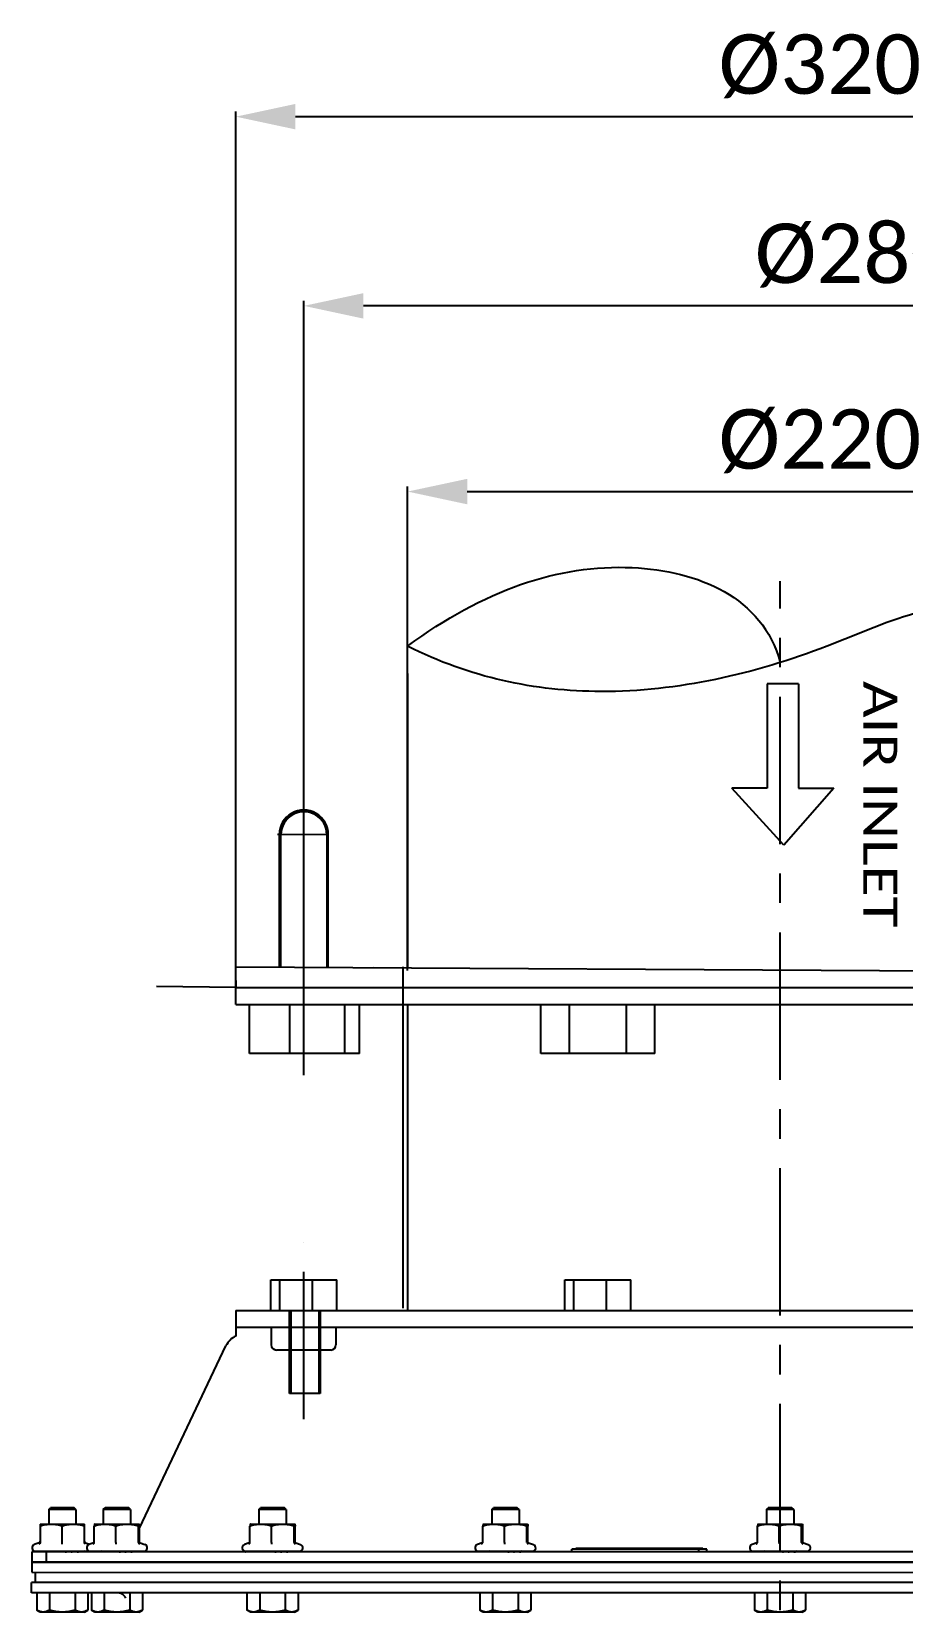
# Model space of a CAD drawing. Header units: millimetres. Extents: x 242 to 4341, y -255 to 3233.
# Drawn here: x 2615.3 to 2871.3, y 1978 to 2443.3 of the extents above; entities that cross this region are included whole.
import ezdxf
from ezdxf.enums import TextEntityAlignment as Align

# ---------------------------------------------------------------- set-up
doc = ezdxf.new("R2010")
doc.units = ezdxf.units.MM
doc.header["$LTSCALE"] = 115.5
doc.header["$PDMODE"] = 3
doc.header["$PDSIZE"] = 8
doc.linetypes.add('CENTER', pattern=[0.6, 0.375, -0.075, 0.075, -0.075])
doc.linetypes.add('DASHED', pattern=[0.2, 0.1, -0.1])
doc.layers.get('0').update_dxf_attribs({"linetype": 'CONTINUOUS'})
doc.layers.get('Defpoints').update_dxf_attribs({"linetype": 'CONTINUOUS'})
doc.layers.add('02___PRT_ALL_AXES', color=7, linetype='CONTINUOUS')
doc.styles.get("Standard").update_dxf_attribs({"font": 'calibri.ttf'})
doc.dimstyles.new('DIMSTYLE_1', dxfattribs={"dimtxt": 17.5, "dimasz": 17.5, "dimexe": 1.5, "dimexo": 1, "dimgap": 0.875, "dimtad": 1, "dimdec": 0, "dimdsep": 46, "dimtxsty": 'Standard', "dimblk": '_FILLED', "dimblk1": '_FILLED', "dimblk2": '_FILLED', "dimcen": 0.09, "dimazin": 2, "dimtp": 0.01, "dimtm": 0.01, "dimtfac": 1, "dimtdec": 0, "dimtofl": 0, "dimtmove": 0, "dimatfit": 3, "dimldrblk": '_FILLED', "dimfxl": 1, "dimtolj": 1, "dimarcsym": 0})
doc.dimstyles.new('DIMSTYLE_2', dxfattribs={"dimtxt": 17.5, "dimasz": 17.5, "dimexe": 1.5, "dimexo": 1, "dimgap": 0.875, "dimtad": 1, "dimdsep": 46, "dimtxsty": 'Standard', "dimblk": '_FILLED', "dimblk1": '_FILLED', "dimblk2": '_FILLED', "dimcen": 0.09, "dimazin": 2, "dimtp": 0.01, "dimtm": 0.01, "dimtfac": 1, "dimtofl": 0, "dimtmove": 0, "dimatfit": 3, "dimldrblk": '_FILLED', "dimfxl": 1, "dimtolj": 1, "dimarcsym": 0})

# ---------------------------------------------------------------- blocks, each defined once
blk = doc.blocks.new('_FILLED')
at = {"color": 0, "linetype": 'ByBlock'}
blk.add_solid([(0, 0), (-1, 0.214), (-1, -0.214)], dxfattribs=at)
blk = doc.blocks.new('*D800')
at = {"color": 0, "linetype": 'Continuous', "lineweight": -2}
for p, q in [((2675.34, 2167.31), (2675.36, 2419.81)), ((2977.86, 2418.29), (2692.86, 2418.31)), ((2995.34, 2167.28), (2995.36, 2419.79))]:
    blk.add_line(p, q, dxfattribs=at)
at = {"layer": 'Defpoints', "color": 0}
for p in [(2675.36, 2418.31), (2675.34, 2166.31), (2995.34, 2166.28)]:
    blk.add_point(p, dxfattribs=at)
at = {"color": 0, "linetype": 'ByBlock', "lineweight": -2, "xscale": 17.5, "yscale": 17.5, "zscale": 17.5}
for p, rotation in [((2675.36, 2418.31), 179.9952763682564), ((2995.36, 2418.29), 359.9952763682564)]:
    blk.add_blockref('_FILLED', p, dxfattribs=dict(at, rotation=rotation))
at = {"color": 0, "insert": (2847.03, 2442.51), "char_height": 17.5, "attachment_point": 2, "rotation": 359.9953, "line_spacing_factor": 0.9}
blk.add_mtext('\\A1;%%c320', dxfattribs=at)
blk = doc.blocks.new('*D802')
at = {"color": 0, "linetype": 'Continuous', "lineweight": -2}
for p, q in [((2695.34, 2136.49), (2695.36, 2364.18)), ((2975.34, 2132.89), (2975.36, 2364.16)), ((2957.86, 2362.66), (2712.86, 2362.68))]:
    blk.add_line(p, q, dxfattribs=at)
at = {"layer": 'Defpoints', "color": 0}
for p in [(2695.36, 2362.68), (2695.34, 2135.49), (2975.34, 2131.89)]:
    blk.add_point(p, dxfattribs=at)
at = {"color": 0, "linetype": 'ByBlock', "lineweight": -2, "xscale": 17.5, "yscale": 17.5, "zscale": 17.5}
for p, rotation in [((2695.36, 2362.68), 179.9952763682564), ((2975.36, 2362.66), 359.9952763682563)]:
    blk.add_blockref('_FILLED', p, dxfattribs=dict(at, rotation=rotation))
at = {"color": 0, "insert": (2857.68, 2386.88), "char_height": 17.5, "attachment_point": 2, "rotation": 359.9953, "line_spacing_factor": 0.9}
blk.add_mtext('\\A1;%%c280', dxfattribs=at)
blk = doc.blocks.new('*D804')
at = {"color": 0, "linetype": 'Continuous', "lineweight": -2}
for p, q in [((2725.84, 2167.3), (2725.85, 2309.58)), ((2944.84, 2167.29), (2944.85, 2309.56)), ((2743.35, 2308.08), (2927.35, 2308.06))]:
    blk.add_line(p, q, dxfattribs=at)
at = {"layer": 'Defpoints', "color": 0}
for p in [(2944.85, 2308.06), (2725.84, 2166.3), (2944.84, 2166.29)]:
    blk.add_point(p, dxfattribs=at)
at = {"color": 0, "linetype": 'ByBlock', "lineweight": -2, "xscale": 17.5, "yscale": 17.5, "zscale": 17.5}
for p, rotation in [((2725.85, 2308.08), 179.9952763682564), ((2944.85, 2308.06), 359.9952763682564)]:
    blk.add_blockref('_FILLED', p, dxfattribs=dict(at, rotation=rotation))
at = {"color": 0, "insert": (2847.02, 2332.28), "char_height": 17.5, "attachment_point": 2, "rotation": 359.9953, "line_spacing_factor": 0.9}
blk.add_mtext('\\A1;%%c220', dxfattribs=at)
blk = doc.blocks.new('*D805')
at = {"color": 0, "linetype": 'Continuous', "lineweight": -2}
for p, q in [((3000.34, 2162.28), (3150.94, 2162.27)), ((3149.44, 2144.77), (3149.4, 1642.07)), ((2844.04, 1624.59), (3150.89, 1624.57))]:
    blk.add_line(p, q, dxfattribs=at)
at = {"layer": 'Defpoints', "color": 0}
for p in [(2999.34, 2162.28), (2843.04, 1624.59), (3149.39, 1624.57)]:
    blk.add_point(p, dxfattribs=at)
at = {"color": 0, "linetype": 'ByBlock', "lineweight": -2, "xscale": 17.5, "yscale": 17.5, "zscale": 17.5}
for p, rotation in [((3149.44, 2162.27), 89.9952763682564), ((3149.39, 1624.57), 269.9952763682564)]:
    blk.add_blockref('_FILLED', p, dxfattribs=dict(at, rotation=rotation))
at = {"color": 0, "insert": (3125.21, 1893.42), "char_height": 17.5, "attachment_point": 2, "rotation": 89.9953, "line_spacing_factor": 0.9}
blk.add_mtext('\\A1;{\\A1;538}', dxfattribs=at)
blk = doc.blocks.new('ARROW_2_BL0', base_point=(1103.52, 965.54))
at = {"color": 7, "linetype": 'Continuous'}
for p, q in [((1110.46, 970.17), (1110.46, 980.54)), ((1110.46, 980.54), (1127.21, 965.86)), ((1079.82, 970.17), (1079.82, 960.92)), ((1079.82, 970.17), (1110.46, 970.17)), ((1127.21, 965.86), (1110.46, 950.54)), ((1079.82, 960.92), (1110.46, 960.92)), ((1110.46, 960.92), (1110.46, 950.54))]:
    blk.add_line(p, q, dxfattribs=at)

msp = doc.modelspace()

# ---------------------------------------------------------------- linework, layer by layer
at = {"color": 0, "linetype": 'Continuous'}
for p, q in [((2725.84, 2168.064), (2725.848, 2262.638)), ((2725.847, 2254.547), (2725.84, 2168.064)), ((2702.515, 2207.19), (2687.585, 2207.213)), ((2688.104, 2207.226), (2688.101, 2168.13)), ((2688.606, 2168.13), (2688.609, 2207.211)), ((2702.078, 2207.191), (2702.075, 2168.129)), ((2702.512, 2168.129), (2702.515, 2207.19)), ((2675.273, 2166.562), (2675.34, 2162.308)), ((2675.34, 2162.308), (2675.34, 2168.351)), ((2675.34, 2168.351), (2995.34, 2166.536)), ((2715.84, 2168.121), (2725.84, 2168.064)), ((2724.51, 2068.013), (2724.518, 2168.347)), ((2675.293, 2162.307), (2652.055, 2162.529)), ((2679.344, 2142.908), (2679.346, 2157.308)), ((2691.184, 2142.907), (2691.185, 2157.307)), ((2707.356, 2142.905), (2707.357, 2157.305)), ((2711.69, 2142.905), (2711.691, 2157.305)), ((2765.019, 2142.901), (2765.02, 2157.301)), ((2773.391, 2142.9), (2773.392, 2157.3)), ((2790.134, 2142.899), (2790.135, 2157.299)), ((2798.506, 2142.898), (2798.507, 2157.298)), ((2711.69, 2142.905), (2679.344, 2142.908)), ((2798.506, 2142.898), (2765.019, 2142.901)), ((2685.673, 2076.307), (2704.992, 2076.306)), ((2685.673, 2067.307), (2685.673, 2076.307)), ((2688.261, 2067.307), (2688.262, 2076.307)), ((2697.92, 2067.306), (2697.921, 2076.306)), ((2704.991, 2067.306), (2704.992, 2076.306)), ((2772.097, 2067.3), (2772.098, 2076.3)), ((2772.098, 2076.3), (2791.416, 2076.298)), ((2774.685, 2067.3), (2774.686, 2076.3)), ((2784.344, 2067.299), (2784.345, 2076.299)), ((2791.415, 2067.298), (2791.416, 2076.298)), ((2691.145, 2042.925), (2691.147, 2067.328)), ((2691.475, 2067.34), (2691.473, 2042.937)), ((2699.71, 2067.299), (2699.708, 2042.896)), ((2700.162, 2067.306), (2700.159, 2042.903)), ((2685.746, 2062.307), (2685.746, 2057.179)), ((2704.753, 2062.306), (2704.753, 2057.178)), ((2703.253, 2055.678), (2687.246, 2055.679)), ((2700.159, 2042.903), (2691.145, 2042.925)), ((2620.327, 2008.813), (2620.827, 2009.313)), ((2620.327, 2008.813), (2620.327, 2004.513)), ((2628.327, 2008.812), (2620.327, 2008.813)), ((2627.827, 2009.312), (2620.827, 2009.313)), ((2628.327, 2008.812), (2627.827, 2009.312)), ((2628.327, 2008.812), (2628.327, 2004.512)), ((2636.388, 2008.811), (2636.889, 2009.311)), ((2636.388, 2008.811), (2636.388, 2004.511)), ((2644.388, 2008.811), (2636.388, 2008.811)), ((2643.889, 2009.311), (2636.889, 2009.311)), ((2644.388, 2008.811), (2643.889, 2009.311)), ((2644.388, 2008.811), (2644.388, 2004.511)), ((2682.128, 2008.807), (2682.127, 2004.507)), ((2682.128, 2008.807), (2682.628, 2009.307)), ((2690.128, 2008.807), (2682.128, 2008.807)), ((2689.628, 2009.307), (2682.628, 2009.307)), ((2690.128, 2008.807), (2689.628, 2009.307)), ((2690.128, 2008.807), (2690.127, 2004.507)), ((2750.581, 2008.802), (2750.58, 2004.502)), ((2750.581, 2008.802), (2751.081, 2009.302)), ((2758.581, 2008.801), (2750.581, 2008.802)), ((2758.081, 2009.301), (2751.081, 2009.302)), ((2758.581, 2008.801), (2758.081, 2009.301)), ((2758.581, 2008.801), (2758.58, 2004.501)), ((2831.327, 2008.795), (2831.827, 2009.295)), ((2839.327, 2008.795), (2831.327, 2008.795)), ((2831.327, 2008.795), (2831.327, 2004.495)), ((2838.827, 2009.295), (2831.827, 2009.295)), ((2839.327, 2008.795), (2838.827, 2009.295)), ((2839.327, 2008.795), (2839.327, 2004.495)), ((2617.827, 2004.513), (2617.825, 2003.932)), ((2617.825, 2003.932), (2617.825, 1999.119)), ((2617.827, 2004.513), (2630.827, 2004.512)), ((2624.324, 1999.119), (2624.324, 2003.932)), ((2630.825, 2003.931), (2630.827, 2004.512)), ((2630.825, 1999.119), (2630.825, 2003.931)), ((2630.828, 1999.452), (2630.828, 2003.931)), ((2633.72, 1999.119), (2633.72, 2003.931)), ((2633.888, 2004.511), (2633.881, 2004.507)), ((2633.888, 2004.511), (2646.881, 2004.51)), ((2640.038, 1999.118), (2640.038, 2003.93)), ((2646.706, 1999.117), (2646.706, 2003.93)), ((2646.881, 2004.51), (2646.895, 2004.506)), ((2647.056, 1999.117), (2647.056, 2003.93)), ((2679.474, 1999.115), (2679.474, 2003.927)), ((2679.627, 2004.508), (2679.621, 2004.504)), ((2679.627, 2004.508), (2692.621, 2004.507)), ((2685.809, 1999.114), (2685.809, 2003.927)), ((2692.462, 1999.114), (2692.462, 2003.926)), ((2692.621, 2004.507), (2692.633, 2004.503)), ((2692.78, 1999.114), (2692.78, 2003.926)), ((2747.938, 1999.109), (2747.938, 2003.921)), ((2748.08, 2004.502), (2748.075, 2004.499)), ((2748.08, 2004.502), (2761.075, 2004.501)), ((2754.285, 1999.109), (2754.286, 2003.921)), ((2760.928, 1999.108), (2760.928, 2003.92)), ((2761.075, 2004.501), (2761.086, 2004.498)), ((2761.222, 1999.114), (2761.223, 2003.92)), ((2828.679, 1999.102), (2828.679, 2003.915)), ((2828.827, 2004.495), (2828.821, 2004.492)), ((2828.827, 2004.495), (2841.821, 2004.494)), ((2835.02, 1999.102), (2835.02, 2003.914)), ((2841.668, 1999.101), (2841.668, 2003.914)), ((2841.821, 2004.494), (2841.832, 2004.491)), ((2841.974, 1999.101), (2841.974, 2003.914)), ((2617.497, 1998.993), (2616.08, 1998.477)), ((2616.426, 1996.342), (2616.426, 1996.513)), ((2616.426, 1996.513), (2632.226, 1996.512)), ((2616.443, 1996.513), (2616.442, 1996.511)), ((2616.573, 1996.513), (2616.573, 1996.313)), ((2617.422, 1996.513), (2617.422, 1996.313)), ((2618.946, 1996.513), (2618.946, 1996.313)), ((2620.997, 1996.513), (2620.997, 1996.313)), ((2623.374, 1996.512), (2623.374, 1996.312)), ((2625.844, 1996.512), (2625.844, 1996.312)), ((2628.165, 1996.512), (2628.165, 1996.312)), ((2630.111, 1996.512), (2630.111, 1996.312)), ((2631.155, 1998.992), (2632.357, 1998.554)), ((2631.49, 1996.512), (2631.49, 1996.312)), ((2633.559, 1998.992), (2632.141, 1998.476)), ((2632.168, 1996.512), (2632.168, 1996.312)), ((2632.226, 1996.34), (2632.226, 1996.512)), ((2632.489, 1996.512), (2632.487, 1996.443)), ((2632.489, 1996.512), (2648.287, 1996.51)), ((2632.573, 1996.512), (2632.573, 1996.312)), ((2633.313, 1996.512), (2633.313, 1996.312)), ((2633.551, 1998.989), (2633.552, 1998.989)), ((2634.745, 1996.511), (2634.745, 1996.311)), ((2636.73, 1996.511), (2636.73, 1996.311)), ((2639.073, 1996.511), (2639.073, 1996.311)), ((2641.545, 1996.511), (2641.545, 1996.311)), ((2643.903, 1996.511), (2643.903, 1996.311)), ((2645.917, 1996.51), (2645.917, 1996.31)), ((2647.224, 1998.988), (2647.223, 1998.988)), ((2647.224, 1998.988), (2648.634, 1998.475)), ((2647.39, 1996.51), (2647.39, 1996.31)), ((2648.177, 1996.51), (2648.177, 1996.31)), ((2648.287, 1996.442), (2648.287, 1996.51)), ((2679.291, 1998.986), (2677.88, 1998.472)), ((2678.229, 1996.508), (2678.227, 1996.426)), ((2678.229, 1996.508), (2694.027, 1996.506)), ((2678.317, 1996.508), (2678.317, 1996.308)), ((2679.067, 1996.508), (2679.067, 1996.308)), ((2679.291, 1998.985), (2679.292, 1998.986)), ((2679.292, 1998.986), (2679.403, 1999.044)), ((2679.403, 1999.044), (2679.473, 1999.109)), ((2680.508, 1996.508), (2680.508, 1996.308)), ((2682.499, 1996.507), (2682.499, 1996.307)), ((2684.846, 1996.507), (2684.846, 1996.307)), ((2687.317, 1996.507), (2687.317, 1996.307)), ((2689.672, 1996.507), (2689.672, 1996.307)), ((2691.68, 1996.507), (2691.68, 1996.307)), ((2692.962, 1998.984), (2692.961, 1998.985)), ((2692.962, 1998.985), (2694.373, 1998.471)), ((2693.145, 1996.507), (2693.145, 1996.307)), ((2693.922, 1996.506), (2693.922, 1996.306)), ((2694.027, 1996.425), (2694.027, 1996.506)), ((2747.746, 1998.98), (2746.334, 1998.467)), ((2746.682, 1996.502), (2746.68, 1996.412)), ((2746.682, 1996.502), (2762.48, 1996.501)), ((2746.774, 1996.502), (2746.774, 1996.302)), ((2747.531, 1996.502), (2747.531, 1996.302)), ((2747.746, 1998.98), (2747.855, 1999.037)), ((2747.746, 1998.98), (2747.746, 1998.98)), ((2747.855, 1999.037), (2747.93, 1999.105)), ((2747.924, 1998.993), (2747.938, 1999.109)), ((2747.93, 1999.105), (2747.938, 1999.115)), ((2748.979, 1996.502), (2748.979, 1996.302)), ((2750.974, 1996.502), (2750.974, 1996.302)), ((2753.323, 1996.502), (2753.323, 1996.302)), ((2755.795, 1996.501), (2755.795, 1996.301)), ((2758.147, 1996.501), (2758.147, 1996.301)), ((2760.151, 1996.501), (2760.151, 1996.301)), ((2761.414, 1998.979), (2761.414, 1998.979)), ((2761.415, 1998.979), (2762.826, 1998.465)), ((2761.609, 1996.501), (2761.609, 1996.301)), ((2762.379, 1996.501), (2762.379, 1996.301)), ((2762.48, 1996.411), (2762.48, 1996.501)), ((2813.753, 1997.097), (2774.139, 1997.1)), ((2774.139, 1996.3), (2774.139, 1997.1)), ((2812.577, 1997.297), (2775.315, 1997.3)), ((2775.315, 1997.3), (2775.315, 1997.1)), ((2810.618, 1997.297), (2810.618, 1997.097)), ((2811.403, 1996.297), (2811.403, 1997.097)), ((2812.577, 1997.297), (2812.577, 1997.097)), ((2813.753, 1996.297), (2813.753, 1997.097)), ((2828.491, 1998.974), (2827.08, 1998.46)), ((2827.428, 1996.495), (2827.426, 1996.409)), ((2827.428, 1996.495), (2843.226, 1996.494)), ((2827.518, 1996.495), (2827.518, 1996.295)), ((2828.272, 1996.495), (2828.272, 1996.295)), ((2828.491, 1998.973), (2828.492, 1998.974)), ((2828.492, 1998.974), (2828.607, 1999.035)), ((2828.607, 1999.035), (2828.678, 1999.103)), ((2828.664, 1998.982), (2828.679, 1999.102)), ((2829.716, 1996.495), (2829.716, 1996.295)), ((2831.71, 1996.495), (2831.71, 1996.295)), ((2834.057, 1996.495), (2834.057, 1996.295)), ((2836.529, 1996.495), (2836.529, 1996.295)), ((2838.883, 1996.495), (2838.883, 1996.295)), ((2840.888, 1996.494), (2840.888, 1996.294)), ((2842.161, 1998.972), (2842.16, 1998.972)), ((2842.161, 1998.972), (2843.573, 1998.459)), ((2842.35, 1996.494), (2842.35, 1996.294)), ((2843.123, 1996.494), (2843.123, 1996.294)), ((2843.226, 1996.408), (2843.226, 1996.494)), ((3055.326, 1996.277), (2615.326, 1996.313)), ((3055.326, 1993.277), (2615.326, 1993.313)), ((2619.553, 1996.313), (2619.553, 1993.313)), ((2616.819, 1984.313), (2616.819, 1979.213)), ((2620.572, 1984.313), (2620.572, 1979.213)), ((2628.078, 1984.312), (2628.077, 1979.212)), ((2631.831, 1984.312), (2631.83, 1979.212)), ((2632.881, 1984.312), (2632.88, 1979.212)), ((2636.634, 1984.311), (2636.633, 1979.212)), ((2644.139, 1984.311), (2644.139, 1979.211)), ((2647.892, 1984.31), (2647.892, 1979.211)), ((2678.62, 1984.308), (2678.62, 1979.208)), ((2682.373, 1984.307), (2682.372, 1979.208)), ((2689.878, 1984.307), (2689.878, 1979.207)), ((2693.631, 1984.307), (2693.631, 1979.207)), ((2747.073, 1984.302), (2747.073, 1979.203)), ((2750.826, 1984.302), (2750.826, 1979.202)), ((2758.332, 1984.301), (2758.331, 1979.202)), ((2762.084, 1984.301), (2762.084, 1979.201)), ((2827.819, 1984.295), (2827.819, 1979.196)), ((2831.572, 1984.295), (2831.572, 1979.196)), ((2839.078, 1984.295), (2839.077, 1979.195)), ((2842.831, 1984.294), (2842.83, 1979.195)), ((2617.825, 1978.633), (2616.819, 1979.213)), ((2630.825, 1978.632), (2617.825, 1978.633)), ((2630.825, 1978.632), (2631.83, 1979.212)), ((2633.886, 1978.631), (2632.881, 1979.212)), ((2646.886, 1978.63), (2633.886, 1978.631)), ((2646.886, 1978.63), (2647.892, 1979.211)), ((2679.625, 1978.628), (2678.62, 1979.208)), ((2692.625, 1978.627), (2679.625, 1978.628)), ((2692.625, 1978.627), (2693.631, 1979.207)), ((2748.078, 1978.622), (2747.073, 1979.203)), ((2761.078, 1978.621), (2748.078, 1978.622)), ((2761.078, 1978.621), (2762.084, 1979.201)), ((2828.825, 1978.615), (2827.819, 1979.196)), ((2841.825, 1978.614), (2828.825, 1978.615)), ((2841.825, 1978.614), (2842.83, 1979.195))]:
    msp.add_line(p, q, dxfattribs=at)
for points in [[(2617.497, 1998.993), (2617.588, 1999.037), (2617.69, 1999.12), (2617.766, 1999.224), (2617.811, 1999.34), (2617.825, 1999.453)], [(2630.826, 1999.462), (2630.842, 1999.339), (2630.887, 1999.223), (2630.962, 1999.119), (2631.065, 1999.036), (2631.155, 1998.992)], [(2633.552, 1998.989), (2633.663, 1999.048), (2633.717, 1999.1)], [(2647.024, 1999.137), (2647.021, 1999.145), (2647.022, 1999.143), (2647.045, 1999.111)], [(2647.045, 1999.111), (2647.113, 1999.047), (2647.223, 1998.988)], [(2692.745, 1999.158), (2692.743, 1999.161), (2692.75, 1999.149), (2692.778, 1999.11)], [(2692.778, 1999.11), (2692.851, 1999.043), (2692.961, 1998.985)], [(2761.186, 1999.168), (2761.187, 1999.166), (2761.197, 1999.148)], [(2761.197, 1999.148), (2761.23, 1999.104), (2761.306, 1999.036), (2761.414, 1998.979)], [(2841.939, 1999.152), (2841.938, 1999.155), (2841.944, 1999.144), (2841.972, 1999.104)], [(2841.972, 1999.104), (2842.045, 1999.034), (2842.16, 1998.972)]]:
    msp.add_lwpolyline(points, dxfattribs=at)
for centre, radius, start, end in [((2695.31, 2207.226), 7.206, 359.71778, 179.99528), ((2695.343, 2207.211), 6.735, 359.83414, 179.99528), ((2687.246, 2057.179), 1.5, 179.99528, 269.99528), ((2703.253, 2057.178), 1.5, 269.99528, 359.99528), ((2616.426, 1997.526), 1.013, 109.99528, 269.99528), ((2625.217, 1997.312), 1, 269.99528, 306.86517), ((2626.498, 1997.883), 1.565, 285.15023, 286.44272), ((2626.959, 1997.312), 1, 269.99528, 306.86517), ((2628.785, 1997.312), 1, 269.99528, 306.86517), ((2632.488, 1997.524), 1.013, 109.99528, 269.99528), ((2632.226, 1997.524), 1.013, 269.99528, 277.45745), ((2633.22, 1999.118), 0.5, 357.82368, 0.00665), ((2641.039, 1997.311), 1, 269.99528, 300.55698), ((2642.754, 1997.311), 1, 269.99528, 306.86517), ((2644.579, 1997.311), 1, 269.99528, 306.86517), ((2647.556, 1999.118), 0.5, 179.98361, 182.19685), ((2648.288, 1997.523), 1.013, 269.99528, 69.99528), ((2678.227, 1997.521), 1.013, 109.99528, 269.99528), ((2678.977, 1999.115), 0.497, 359.36512, 0.01021), ((2686.8, 1997.307), 1, 269.99528, 301.33668), ((2688.517, 1997.307), 1, 269.99528, 306.86517), ((2690.343, 1997.307), 1, 269.99528, 306.86517), ((2693.277, 1999.114), 0.498, 179.98024, 180.65417), ((2694.027, 1997.519), 1.013, 269.99528, 69.99528), ((2746.68, 1997.515), 1.013, 109.99528, 269.99528), ((2755.269, 1997.301), 1, 269.99528, 301.88598), ((2756.988, 1997.301), 1, 269.99528, 306.86517), ((2758.814, 1997.301), 1, 269.99528, 306.86517), ((2762.48, 1997.514), 1.013, 269.99528, 69.99528), ((2827.426, 1997.508), 1.013, 109.99528, 269.99528), ((2836.008, 1997.295), 1, 269.99528, 301.61218), ((2837.726, 1997.295), 1, 269.99528, 306.86517), ((2839.551, 1997.295), 1, 269.99528, 306.86517), ((2843.226, 1997.507), 1.013, 269.99528, 69.99528), ((2628.685, 1997.8), 1.488, 269.9914, 271.6856), ((2628.687, 1997.754), 1.442, 271.68296, 273.91711), ((2644.437, 1997.859), 1.548, 269.97317, 274.09665), ((2644.442, 1997.794), 1.483, 274.11825, 275.31053), ((2690.206, 1997.85), 1.543, 269.97538, 273.88114), ((2690.209, 1997.787), 1.48, 273.90006, 275.17427), ((2758.68, 1997.84), 1.539, 269.97689, 273.72745), ((2758.683, 1997.778), 1.477, 273.74452, 275.07858), ((2839.415, 1997.835), 1.541, 269.97614, 273.80425), ((2839.419, 1997.773), 1.478, 273.82224, 275.12625)]:
    msp.add_arc(centre, radius, start, end, dxfattribs=at)
at = {"color": 0, "linetype": 'DASHED'}
msp.add_arc((2640.387, 1981.311), 3, 28.54528, 89.99528, dxfattribs=at)
at = {"color": 0, "linetype": 'Continuous'}
for points, knots in [([(2725.848, 2262.638), (2748.062, 2279.054), (2789.5, 2293.544), (2830.212, 2277.123), (2835.348, 2257.807)], [0, 0, 0, 0, 0.5311239, 1, 1, 1, 1]), ([(2944.848, 2262.62), (2922.167, 2274.076), (2888.598, 2280.078), (2837.642, 2256.651), (2785.674, 2244.751), (2744.08, 2253.343), (2725.848, 2262.638)], [0, 0, 0, 0, 0.3062384, 0.4378051, 0.7398205, 1, 1, 1, 1]), ([(2617.825, 2003.932), (2618.351, 2004.107), (2619.419, 2004.4), (2620.525, 2004.513), (2621.075, 2004.513)], [0, 0, 0, 0, 0.5018684, 1, 1, 1, 1]), ([(2621.075, 2004.513), (2621.625, 2004.512), (2622.731, 2004.4), (2623.799, 2004.107), (2624.324, 2003.932)], [0, 0, 0, 0, 0.4981302, 1, 1, 1, 1]), ([(2624.324, 2003.932), (2624.85, 2004.107), (2625.919, 2004.4), (2627.025, 2004.512), (2627.575, 2004.512)], [0, 0, 0, 0, 0.5018631, 1, 1, 1, 1]), ([(2627.575, 2004.512), (2628.125, 2004.512), (2629.231, 2004.4), (2630.3, 2004.106), (2630.825, 2003.931)], [0, 0, 0, 0, 0.4981355, 1, 1, 1, 1]), ([(2633.72, 2003.931), (2634.231, 2004.106), (2635.268, 2004.399), (2636.344, 2004.511), (2636.879, 2004.511)], [0, 0, 0, 0, 0.5022737, 1, 1, 1, 1]), ([(2633.881, 2004.507), (2633.873, 2004.502), (2633.857, 2004.484), (2633.827, 2004.425), (2633.793, 2004.312), (2633.755, 2004.139), (2633.732, 2004.005), (2633.72, 2003.931)], [0, 0, 0, 0, 0.0477552, 0.1175999, 0.3277317, 0.6260848, 1, 1, 1, 1]), ([(2636.879, 2004.511), (2637.414, 2004.511), (2638.49, 2004.398), (2639.528, 2004.105), (2640.038, 2003.93)], [0, 0, 0, 0, 0.4977246, 1, 1, 1, 1]), ([(2640.038, 2003.93), (2640.578, 2004.106), (2641.674, 2004.398), (2642.808, 2004.511), (2643.372, 2004.511)], [0, 0, 0, 0, 0.5015173, 1, 1, 1, 1]), ([(2643.372, 2004.511), (2643.936, 2004.511), (2645.07, 2004.398), (2646.166, 2004.105), (2646.706, 2003.93)], [0, 0, 0, 0, 0.4984815, 1, 1, 1, 1]), ([(2646.706, 2003.93), (2646.719, 2004.01), (2646.744, 2004.152), (2646.78, 2004.315), (2646.812, 2004.417), (2646.835, 2004.47), (2646.861, 2004.51), (2646.881, 2004.51)], [0, 0, 0, 0, 0.3946841, 0.700616, 0.8153629, 0.9028723, 1, 1, 1, 1]), ([(2646.895, 2004.506), (2646.904, 2004.501), (2646.919, 2004.483), (2646.949, 2004.424), (2646.983, 2004.311), (2647.021, 2004.138), (2647.044, 2004.004), (2647.056, 2003.93)], [0, 0, 0, 0, 0.0477851, 0.1176661, 0.3278155, 0.6261211, 1, 1, 1, 1]), ([(2679.474, 2003.927), (2679.986, 2004.102), (2681.026, 2004.395), (2682.106, 2004.507), (2682.642, 2004.507)], [0, 0, 0, 0, 0.5022332, 1, 1, 1, 1]), ([(2679.602, 2004.483), (2679.587, 2004.46), (2679.563, 2004.394), (2679.533, 2004.274), (2679.503, 2004.113), (2679.484, 2003.993), (2679.474, 2003.927)], [0, 0, 0, 0, 0.1429748, 0.362353, 0.6512174, 1, 1, 1, 1]), ([(2679.621, 2004.504), (2679.62, 2004.503), (2679.612, 2004.498), (2679.606, 2004.49), (2679.602, 2004.483)], [0, 0, 0, 0, 0.207794, 1, 1, 1, 1]), ([(2682.642, 2004.507), (2683.178, 2004.507), (2684.257, 2004.395), (2685.297, 2004.102), (2685.809, 2003.927)], [0, 0, 0, 0, 0.4977651, 1, 1, 1, 1]), ([(2685.809, 2003.927), (2686.348, 2004.102), (2687.442, 2004.395), (2688.573, 2004.507), (2689.136, 2004.507)], [0, 0, 0, 0, 0.5015472, 1, 1, 1, 1]), ([(2689.136, 2004.507), (2689.699, 2004.507), (2690.83, 2004.395), (2691.924, 2004.101), (2692.462, 2003.926)], [0, 0, 0, 0, 0.4984516, 1, 1, 1, 1]), ([(2692.462, 2003.926), (2692.474, 2004.006), (2692.497, 2004.148), (2692.533, 2004.329), (2692.567, 2004.441), (2692.596, 2004.494), (2692.614, 2004.507), (2692.621, 2004.507)], [0, 0, 0, 0, 0.3963241, 0.7029249, 0.9040508, 0.9631695, 1, 1, 1, 1]), ([(2692.633, 2004.503), (2692.635, 2004.502), (2692.643, 2004.496), (2692.649, 2004.488), (2692.653, 2004.482)], [0, 0, 0, 0, 0.2077617, 1, 1, 1, 1]), ([(2692.653, 2004.482), (2692.667, 2004.459), (2692.691, 2004.393), (2692.721, 2004.273), (2692.752, 2004.112), (2692.771, 2003.992), (2692.78, 2003.926)], [0, 0, 0, 0, 0.1430403, 0.3624164, 0.6512399, 1, 1, 1, 1]), ([(2747.938, 2003.921), (2748.451, 2004.097), (2749.494, 2004.389), (2750.575, 2004.502), (2751.112, 2004.502)], [0, 0, 0, 0, 0.5022049, 1, 1, 1, 1]), ([(2748.056, 2004.477), (2748.043, 2004.454), (2748.021, 2004.388), (2747.993, 2004.268), (2747.964, 2004.107), (2747.947, 2003.987), (2747.938, 2003.921)], [0, 0, 0, 0, 0.1419707, 0.3612066, 0.6504564, 1, 1, 1, 1]), ([(2748.075, 2004.499), (2748.074, 2004.498), (2748.066, 2004.492), (2748.06, 2004.484), (2748.056, 2004.477)], [0, 0, 0, 0, 0.2029261, 1, 1, 1, 1]), ([(2751.112, 2004.502), (2751.649, 2004.502), (2752.73, 2004.389), (2753.773, 2004.096), (2754.286, 2003.921)], [0, 0, 0, 0, 0.4977934, 1, 1, 1, 1]), ([(2754.286, 2003.921), (2754.823, 2004.096), (2755.916, 2004.389), (2757.045, 2004.501), (2757.607, 2004.501)], [0, 0, 0, 0, 0.5015687, 1, 1, 1, 1]), ([(2757.607, 2004.501), (2758.169, 2004.501), (2759.298, 2004.389), (2760.39, 2004.096), (2760.928, 2003.92)], [0, 0, 0, 0, 0.4984301, 1, 1, 1, 1]), ([(2760.928, 2003.92), (2760.939, 2004.001), (2760.96, 2004.143), (2760.994, 2004.323), (2761.025, 2004.435), (2761.051, 2004.488), (2761.068, 2004.501), (2761.075, 2004.501)], [0, 0, 0, 0, 0.3982056, 0.7058643, 0.9068219, 0.9650401, 1, 1, 1, 1]), ([(2761.086, 2004.498), (2761.087, 2004.497), (2761.095, 2004.491), (2761.101, 2004.483), (2761.105, 2004.476)], [0, 0, 0, 0, 0.2028916, 1, 1, 1, 1]), ([(2761.105, 2004.476), (2761.118, 2004.453), (2761.14, 2004.387), (2761.168, 2004.267), (2761.196, 2004.106), (2761.214, 2003.986), (2761.223, 2003.92)], [0, 0, 0, 0, 0.1420371, 0.3612706, 0.6504791, 1, 1, 1, 1]), ([(2828.679, 2003.915), (2829.191, 2004.09), (2830.233, 2004.383), (2831.313, 2004.495), (2831.85, 2004.495)], [0, 0, 0, 0, 0.502219, 1, 1, 1, 1]), ([(2828.802, 2004.471), (2828.788, 2004.448), (2828.765, 2004.382), (2828.736, 2004.262), (2828.706, 2004.101), (2828.688, 2003.981), (2828.679, 2003.915)], [0, 0, 0, 0, 0.1424651, 0.3617707, 0.6508307, 1, 1, 1, 1]), ([(2828.821, 2004.492), (2828.82, 2004.491), (2828.812, 2004.485), (2828.806, 2004.477), (2828.802, 2004.471)], [0, 0, 0, 0, 0.2054252, 1, 1, 1, 1]), ([(2831.85, 2004.495), (2832.386, 2004.495), (2833.467, 2004.382), (2834.508, 2004.089), (2835.02, 2003.914)], [0, 0, 0, 0, 0.4977793, 1, 1, 1, 1]), ([(2835.02, 2003.914), (2835.558, 2004.09), (2836.652, 2004.382), (2837.782, 2004.495), (2838.344, 2004.495)], [0, 0, 0, 0, 0.501558, 1, 1, 1, 1]), ([(2838.344, 2004.495), (2838.907, 2004.495), (2840.037, 2004.382), (2841.13, 2004.089), (2841.668, 2003.914)], [0, 0, 0, 0, 0.4984408, 1, 1, 1, 1]), ([(2841.668, 2003.914), (2841.679, 2003.994), (2841.701, 2004.136), (2841.736, 2004.316), (2841.769, 2004.429), (2841.796, 2004.482), (2841.814, 2004.494), (2841.821, 2004.494)], [0, 0, 0, 0, 0.3972731, 0.7044059, 0.9054434, 0.9641063, 1, 1, 1, 1]), ([(2841.832, 2004.491), (2841.834, 2004.49), (2841.842, 2004.484), (2841.848, 2004.476), (2841.852, 2004.47)], [0, 0, 0, 0, 0.2053918, 1, 1, 1, 1]), ([(2841.852, 2004.47), (2841.866, 2004.447), (2841.889, 2004.381), (2841.918, 2004.261), (2841.947, 2004.1), (2841.965, 2003.98), (2841.974, 2003.914)], [0, 0, 0, 0, 0.142531, 0.3618344, 0.6508533, 1, 1, 1, 1]), ([(2616.442, 1996.511), (2616.438, 1996.476), (2616.431, 1996.42), (2616.426, 1996.363), (2616.426, 1996.342)], [0, 0, 0, 0, 0.6210618, 1, 1, 1, 1]), ([(2616.986, 1996.513), (2616.946, 1996.455), (2616.872, 1996.365), (2616.759, 1996.313), (2616.713, 1996.313)], [0, 0, 0, 0, 0.602919, 1, 1, 1, 1]), ([(2617.825, 1999.119), (2617.825, 1999.006), (2617.749, 1998.784), (2617.57, 1998.64), (2617.473, 1998.599)], [0, 0, 0, 0, 0.5172663, 1, 1, 1, 1]), ([(2618.248, 1996.513), (2618.172, 1996.449), (2618.01, 1996.35), (2617.823, 1996.313), (2617.738, 1996.313)], [0, 0, 0, 0, 0.5369672, 1, 1, 1, 1]), ([(2620.105, 1996.513), (2620.07, 1996.491), (2619.933, 1996.412), (2619.78, 1996.361), (2619.665, 1996.338)], [0, 0, 0, 0, 0.2583326, 1, 1, 1, 1]), ([(2622.375, 1996.512), (2622.312, 1996.478), (2622.055, 1996.359), (2621.768, 1996.312), (2621.558, 1996.312)], [0, 0, 0, 0, 0.2547284, 1, 1, 1, 1]), ([(2624.836, 1996.512), (2624.771, 1996.477), (2624.501, 1996.357), (2624.201, 1996.312), (2623.98, 1996.312)], [0, 0, 0, 0, 0.2506209, 1, 1, 1, 1]), ([(2624.324, 1998.598), (2624.324, 1998.625), (2624.324, 1998.799), (2624.324, 1998.973), (2624.324, 1999.12)], [0, 0, 0, 0, 0.1542619, 1, 1, 1, 1]), ([(2626.907, 1996.372), (2626.793, 1996.341), (2626.634, 1996.317), (2626.476, 1996.312), (2626.436, 1996.312)], [0, 0, 0, 0, 0.7482755, 1, 1, 1, 1]), ([(2629.373, 1996.512), (2629.287, 1996.452), (2629.097, 1996.36), (2628.889, 1996.322), (2628.785, 1996.315)], [0, 0, 0, 0, 0.4993717, 1, 1, 1, 1]), ([(2631.004, 1996.512), (2630.939, 1996.446), (2630.782, 1996.341), (2630.597, 1996.312), (2630.508, 1996.312)], [0, 0, 0, 0, 0.5074707, 1, 1, 1, 1]), ([(2631.177, 1998.598), (2631.08, 1998.639), (2630.9, 1998.784), (2630.825, 1999.006), (2630.825, 1999.119)], [0, 0, 0, 0, 0.4826761, 1, 1, 1, 1]), ([(2631.981, 1996.512), (2631.955, 1996.454), (2631.904, 1996.374), (2631.802, 1996.319), (2631.75, 1996.312), (2631.725, 1996.312)], [0, 0, 0, 0, 0.5545273, 0.7792088, 1, 1, 1, 1]), ([(2632.487, 1996.444), (2632.487, 1996.424), (2632.489, 1996.389), (2632.492, 1996.346), (2632.506, 1996.312), (2632.52, 1996.312)], [0, 0, 0, 0, 0.4219412, 0.7162234, 1, 1, 1, 1]), ([(2632.49, 1996.382), (2632.489, 1996.378), (2632.488, 1996.364), (2632.487, 1996.35), (2632.487, 1996.34)], [0, 0, 0, 0, 0.2942919, 1, 1, 1, 1]), ([(2632.92, 1996.512), (2632.901, 1996.48), (2632.863, 1996.425), (2632.791, 1996.349), (2632.725, 1996.312), (2632.685, 1996.312)], [0, 0, 0, 0, 0.3480547, 0.6233729, 1, 1, 1, 1]), ([(2633.359, 1998.598), (2633.438, 1998.63), (2633.588, 1998.735), (2633.678, 1998.895), (2633.701, 1998.982)], [0, 0, 0, 0, 0.4879464, 1, 1, 1, 1]), ([(2634.082, 1996.511), (2634.011, 1996.448), (2633.861, 1996.349), (2633.685, 1996.311), (2633.604, 1996.311)], [0, 0, 0, 0, 0.5423989, 1, 1, 1, 1]), ([(2635.862, 1996.511), (2635.759, 1996.444), (2635.54, 1996.344), (2635.302, 1996.311), (2635.187, 1996.311)], [0, 0, 0, 0, 0.517216, 1, 1, 1, 1]), ([(2638.084, 1996.511), (2638.022, 1996.476), (2637.769, 1996.359), (2637.487, 1996.311), (2637.28, 1996.311)], [0, 0, 0, 0, 0.2556202, 1, 1, 1, 1]), ([(2640.532, 1996.511), (2640.467, 1996.476), (2640.197, 1996.356), (2639.897, 1996.311), (2639.676, 1996.311)], [0, 0, 0, 0, 0.2510455, 1, 1, 1, 1]), ([(2640.038, 1999.118), (2640.038, 1999.011), (2640.033, 1998.837), (2640.027, 1998.663), (2640.019, 1998.597)], [0, 0, 0, 0, 0.6180399, 1, 1, 1, 1]), ([(2642.966, 1996.511), (2642.781, 1996.406), (2642.498, 1996.325), (2642.214, 1996.311), (2642.142, 1996.311)], [0, 0, 0, 0, 0.7468261, 1, 1, 1, 1]), ([(2645.147, 1996.511), (2645.064, 1996.454), (2644.879, 1996.366), (2644.679, 1996.326), (2644.579, 1996.317)], [0, 0, 0, 0, 0.4992808, 1, 1, 1, 1]), ([(2646.863, 1996.51), (2646.792, 1996.444), (2646.624, 1996.34), (2646.43, 1996.31), (2646.335, 1996.31)], [0, 0, 0, 0, 0.5049027, 1, 1, 1, 1]), ([(2646.706, 1999.117), (2646.706, 1999.005), (2646.777, 1998.784), (2646.952, 1998.638), (2647.048, 1998.596)], [0, 0, 0, 0, 0.5205069, 1, 1, 1, 1]), ([(2647.944, 1996.51), (2647.912, 1996.451), (2647.85, 1996.371), (2647.736, 1996.318), (2647.679, 1996.31), (2647.651, 1996.31)], [0, 0, 0, 0, 0.5413864, 0.7712771, 1, 1, 1, 1]), ([(2648.287, 1996.442), (2648.287, 1996.423), (2648.286, 1996.388), (2648.283, 1996.345), (2648.269, 1996.31), (2648.255, 1996.31)], [0, 0, 0, 0, 0.4219412, 0.7162234, 1, 1, 1, 1]), ([(2678.227, 1996.426), (2678.227, 1996.409), (2678.228, 1996.377), (2678.231, 1996.339), (2678.244, 1996.308), (2678.256, 1996.308)], [0, 0, 0, 0, 0.4209423, 0.7151314, 1, 1, 1, 1]), ([(2678.67, 1996.508), (2678.651, 1996.476), (2678.612, 1996.421), (2678.539, 1996.345), (2678.472, 1996.308), (2678.432, 1996.308)], [0, 0, 0, 0, 0.3465201, 0.6213793, 1, 1, 1, 1]), ([(2679.113, 1998.594), (2679.195, 1998.627), (2679.347, 1998.735), (2679.436, 1998.901), (2679.458, 1998.99)], [0, 0, 0, 0, 0.4874824, 1, 1, 1, 1]), ([(2679.842, 1996.508), (2679.77, 1996.444), (2679.619, 1996.346), (2679.442, 1996.308), (2679.361, 1996.308)], [0, 0, 0, 0, 0.5418558, 1, 1, 1, 1]), ([(2681.629, 1996.508), (2681.526, 1996.44), (2681.306, 1996.341), (2681.067, 1996.308), (2680.952, 1996.308)], [0, 0, 0, 0, 0.5170032, 1, 1, 1, 1]), ([(2683.856, 1996.507), (2683.794, 1996.472), (2683.54, 1996.355), (2683.257, 1996.307), (2683.05, 1996.307)], [0, 0, 0, 0, 0.2555334, 1, 1, 1, 1]), ([(2686.305, 1996.507), (2686.24, 1996.472), (2685.97, 1996.352), (2685.67, 1996.307), (2685.449, 1996.307)], [0, 0, 0, 0, 0.2510036, 1, 1, 1, 1]), ([(2685.809, 1999.114), (2685.809, 1999.007), (2685.805, 1998.833), (2685.799, 1998.659), (2685.792, 1998.593)], [0, 0, 0, 0, 0.6181222, 1, 1, 1, 1]), ([(2688.737, 1996.507), (2688.553, 1996.402), (2688.27, 1996.322), (2687.986, 1996.307), (2687.915, 1996.307)], [0, 0, 0, 0, 0.7467997, 1, 1, 1, 1]), ([(2690.913, 1996.507), (2690.83, 1996.45), (2690.644, 1996.361), (2690.444, 1996.322), (2690.343, 1996.313)], [0, 0, 0, 0, 0.4992848, 1, 1, 1, 1]), ([(2692.621, 1996.507), (2692.551, 1996.44), (2692.384, 1996.336), (2692.191, 1996.307), (2692.096, 1996.307)], [0, 0, 0, 0, 0.5051169, 1, 1, 1, 1]), ([(2692.462, 1999.114), (2692.462, 1999.001), (2692.533, 1998.78), (2692.709, 1998.634), (2692.805, 1998.593)], [0, 0, 0, 0, 0.5201643, 1, 1, 1, 1]), ([(2693.693, 1996.507), (2693.662, 1996.448), (2693.601, 1996.367), (2693.488, 1996.314), (2693.431, 1996.307), (2693.403, 1996.307)], [0, 0, 0, 0, 0.5424703, 0.7719242, 1, 1, 1, 1]), ([(2694.027, 1996.425), (2694.027, 1996.407), (2694.025, 1996.376), (2694.022, 1996.338), (2694.009, 1996.306), (2693.997, 1996.306)], [0, 0, 0, 0, 0.4209423, 0.7151314, 1, 1, 1, 1]), ([(2746.68, 1996.412), (2746.68, 1996.395), (2746.681, 1996.367), (2746.684, 1996.331), (2746.696, 1996.302), (2746.707, 1996.302)], [0, 0, 0, 0, 0.4202276, 0.7143704, 1, 1, 1, 1]), ([(2747.132, 1996.502), (2747.112, 1996.471), (2747.073, 1996.416), (2746.999, 1996.339), (2746.931, 1996.302), (2746.89, 1996.302)], [0, 0, 0, 0, 0.3454494, 0.6199902, 1, 1, 1, 1]), ([(2747.578, 1998.588), (2747.66, 1998.622), (2747.815, 1998.732), (2747.904, 1998.902), (2747.924, 1998.993)], [0, 0, 0, 0, 0.4871495, 1, 1, 1, 1]), ([(2748.31, 1996.502), (2748.238, 1996.438), (2748.086, 1996.34), (2747.908, 1996.302), (2747.827, 1996.302)], [0, 0, 0, 0, 0.5414761, 1, 1, 1, 1]), ([(2750.102, 1996.502), (2749.999, 1996.435), (2749.778, 1996.335), (2749.539, 1996.302), (2749.424, 1996.302)], [0, 0, 0, 0, 0.5168538, 1, 1, 1, 1]), ([(2752.332, 1996.502), (2752.27, 1996.467), (2752.017, 1996.349), (2751.733, 1996.302), (2751.526, 1996.302)], [0, 0, 0, 0, 0.2554724, 1, 1, 1, 1]), ([(2754.782, 1996.501), (2754.717, 1996.466), (2754.447, 1996.347), (2754.147, 1996.302), (2753.927, 1996.302)], [0, 0, 0, 0, 0.2509743, 1, 1, 1, 1]), ([(2754.285, 1999.109), (2754.285, 1999.001), (2754.281, 1998.828), (2754.276, 1998.654), (2754.269, 1998.588)], [0, 0, 0, 0, 0.6181755, 1, 1, 1, 1]), ([(2757.213, 1996.501), (2757.029, 1996.396), (2756.746, 1996.316), (2756.463, 1996.301), (2756.391, 1996.301)], [0, 0, 0, 0, 0.7467812, 1, 1, 1, 1]), ([(2759.386, 1996.501), (2759.302, 1996.444), (2759.116, 1996.355), (2758.915, 1996.316), (2758.814, 1996.307)], [0, 0, 0, 0, 0.4992881, 1, 1, 1, 1]), ([(2761.088, 1996.501), (2761.018, 1996.435), (2760.852, 1996.33), (2760.659, 1996.301), (2760.565, 1996.301)], [0, 0, 0, 0, 0.5052715, 1, 1, 1, 1]), ([(2760.928, 1999.108), (2760.928, 1998.995), (2760.999, 1998.774), (2761.176, 1998.628), (2761.271, 1998.587)], [0, 0, 0, 0, 0.5199233, 1, 1, 1, 1]), ([(2762.153, 1996.501), (2762.122, 1996.442), (2762.062, 1996.362), (2761.95, 1996.308), (2761.893, 1996.301), (2761.866, 1996.301)], [0, 0, 0, 0, 0.5432541, 0.7723929, 1, 1, 1, 1]), ([(2762.48, 1996.41), (2762.48, 1996.394), (2762.479, 1996.365), (2762.476, 1996.33), (2762.464, 1996.301), (2762.453, 1996.301)], [0, 0, 0, 0, 0.4202276, 0.7143704, 1, 1, 1, 1]), ([(2827.426, 1996.41), (2827.426, 1996.392), (2827.427, 1996.362), (2827.43, 1996.325), (2827.443, 1996.295), (2827.454, 1996.295)], [0, 0, 0, 0, 0.4205847, 0.7147487, 1, 1, 1, 1]), ([(2827.874, 1996.495), (2827.854, 1996.464), (2827.816, 1996.409), (2827.742, 1996.333), (2827.674, 1996.295), (2827.634, 1996.295)], [0, 0, 0, 0, 0.345982, 0.620681, 1, 1, 1, 1]), ([(2828.319, 1998.582), (2828.4, 1998.615), (2828.554, 1998.724), (2828.643, 1998.892), (2828.664, 1998.982)], [0, 0, 0, 0, 0.4873159, 1, 1, 1, 1]), ([(2829.049, 1996.495), (2828.977, 1996.432), (2828.825, 1996.333), (2828.648, 1996.295), (2828.566, 1996.295)], [0, 0, 0, 0, 0.5416651, 1, 1, 1, 1]), ([(2830.838, 1996.495), (2830.735, 1996.428), (2830.515, 1996.328), (2830.276, 1996.295), (2830.161, 1996.295)], [0, 0, 0, 0, 0.5169282, 1, 1, 1, 1]), ([(2833.067, 1996.495), (2833.005, 1996.46), (2832.751, 1996.342), (2832.468, 1996.295), (2832.261, 1996.295)], [0, 0, 0, 0, 0.2555028, 1, 1, 1, 1]), ([(2835.517, 1996.495), (2835.451, 1996.46), (2835.181, 1996.34), (2834.882, 1996.295), (2834.661, 1996.295)], [0, 0, 0, 0, 0.2509889, 1, 1, 1, 1]), ([(2835.02, 1999.102), (2835.02, 1998.995), (2835.016, 1998.821), (2835.011, 1998.647), (2835.003, 1998.581)], [0, 0, 0, 0, 0.6181494, 1, 1, 1, 1]), ([(2837.948, 1996.495), (2837.764, 1996.39), (2837.481, 1996.309), (2837.198, 1996.295), (2837.126, 1996.295)], [0, 0, 0, 0, 0.7467904, 1, 1, 1, 1]), ([(2840.122, 1996.494), (2840.039, 1996.438), (2839.853, 1996.349), (2839.652, 1996.31), (2839.551, 1996.301)], [0, 0, 0, 0, 0.4992864, 1, 1, 1, 1]), ([(2841.827, 1996.494), (2841.758, 1996.428), (2841.591, 1996.324), (2841.398, 1996.294), (2841.304, 1996.294)], [0, 0, 0, 0, 0.505194, 1, 1, 1, 1]), ([(2841.668, 1999.101), (2841.668, 1998.989), (2841.739, 1998.768), (2841.915, 1998.622), (2842.011, 1998.58)], [0, 0, 0, 0, 0.5200434, 1, 1, 1, 1]), ([(2842.896, 1996.494), (2842.865, 1996.435), (2842.804, 1996.355), (2842.692, 1996.302), (2842.635, 1996.294), (2842.607, 1996.294)], [0, 0, 0, 0, 0.5428613, 0.7721579, 1, 1, 1, 1]), ([(2843.226, 1996.408), (2843.226, 1996.391), (2843.225, 1996.361), (2843.222, 1996.324), (2843.21, 1996.294), (2843.198, 1996.294)], [0, 0, 0, 0, 0.4205847, 0.7147487, 1, 1, 1, 1]), ([(2618.695, 1978.633), (2618.375, 1978.633), (2617.712, 1978.753), (2617.114, 1979.043), (2616.819, 1979.213)], [0, 0, 0, 0, 0.4851065, 1, 1, 1, 1]), ([(2620.572, 1979.213), (2620.277, 1979.043), (2619.678, 1978.753), (2619.016, 1978.633), (2618.695, 1978.633)], [0, 0, 0, 0, 0.5148834, 1, 1, 1, 1]), ([(2624.324, 1978.632), (2623.69, 1978.632), (2622.419, 1978.744), (2621.181, 1979.037), (2620.572, 1979.213)], [0, 0, 0, 0, 0.4999086, 1, 1, 1, 1]), ([(2628.077, 1979.212), (2627.468, 1979.037), (2626.23, 1978.744), (2624.959, 1978.632), (2624.324, 1978.632)], [0, 0, 0, 0, 0.5000913, 1, 1, 1, 1]), ([(2629.954, 1978.632), (2629.633, 1978.632), (2628.971, 1978.752), (2628.372, 1979.042), (2628.077, 1979.212)], [0, 0, 0, 0, 0.4851075, 1, 1, 1, 1]), ([(2631.83, 1979.212), (2631.536, 1979.042), (2630.937, 1978.752), (2630.274, 1978.632), (2629.954, 1978.632)], [0, 0, 0, 0, 0.5148817, 1, 1, 1, 1]), ([(2634.757, 1978.631), (2634.436, 1978.631), (2633.774, 1978.752), (2633.175, 1979.042), (2632.881, 1979.212)], [0, 0, 0, 0, 0.4851065, 1, 1, 1, 1]), ([(2636.633, 1979.212), (2636.339, 1979.042), (2635.74, 1978.752), (2635.077, 1978.631), (2634.757, 1978.631)], [0, 0, 0, 0, 0.5148834, 1, 1, 1, 1]), ([(2640.386, 1978.631), (2639.752, 1978.631), (2638.481, 1978.743), (2637.243, 1979.036), (2636.633, 1979.212)], [0, 0, 0, 0, 0.4999086, 1, 1, 1, 1]), ([(2644.139, 1979.211), (2643.529, 1979.035), (2642.291, 1978.743), (2641.02, 1978.631), (2640.386, 1978.631)], [0, 0, 0, 0, 0.5000913, 1, 1, 1, 1]), ([(2646.015, 1978.63), (2645.695, 1978.63), (2645.032, 1978.751), (2644.433, 1979.041), (2644.139, 1979.211)], [0, 0, 0, 0, 0.4851075, 1, 1, 1, 1]), ([(2647.892, 1979.211), (2647.597, 1979.041), (2646.998, 1978.751), (2646.336, 1978.63), (2646.015, 1978.63)], [0, 0, 0, 0, 0.5148817, 1, 1, 1, 1]), ([(2680.496, 1978.628), (2680.175, 1978.628), (2679.513, 1978.748), (2678.914, 1979.038), (2678.62, 1979.208)], [0, 0, 0, 0, 0.4851065, 1, 1, 1, 1]), ([(2682.372, 1979.208), (2682.078, 1979.038), (2681.479, 1978.748), (2680.816, 1978.628), (2680.496, 1978.628)], [0, 0, 0, 0, 0.5148834, 1, 1, 1, 1]), ([(2686.125, 1978.627), (2685.491, 1978.627), (2684.22, 1978.739), (2682.982, 1979.032), (2682.372, 1979.208)], [0, 0, 0, 0, 0.4999086, 1, 1, 1, 1]), ([(2689.878, 1979.207), (2689.268, 1979.031), (2688.03, 1978.739), (2686.759, 1978.627), (2686.125, 1978.627)], [0, 0, 0, 0, 0.5000913, 1, 1, 1, 1]), ([(2691.754, 1978.627), (2691.434, 1978.627), (2690.771, 1978.747), (2690.172, 1979.037), (2689.878, 1979.207)], [0, 0, 0, 0, 0.4851075, 1, 1, 1, 1]), ([(2693.631, 1979.207), (2693.336, 1979.037), (2692.737, 1978.747), (2692.075, 1978.627), (2691.754, 1978.627)], [0, 0, 0, 0, 0.5148817, 1, 1, 1, 1]), ([(2748.949, 1978.622), (2748.629, 1978.622), (2747.966, 1978.742), (2747.367, 1979.033), (2747.073, 1979.203)], [0, 0, 0, 0, 0.4851065, 1, 1, 1, 1]), ([(2750.826, 1979.202), (2750.531, 1979.032), (2749.932, 1978.742), (2749.27, 1978.622), (2748.949, 1978.622)], [0, 0, 0, 0, 0.5148834, 1, 1, 1, 1]), ([(2754.578, 1978.622), (2753.944, 1978.622), (2752.673, 1978.733), (2751.435, 1979.026), (2750.826, 1979.202)], [0, 0, 0, 0, 0.4999086, 1, 1, 1, 1]), ([(2758.331, 1979.202), (2757.721, 1979.026), (2756.483, 1978.733), (2755.213, 1978.621), (2754.578, 1978.622)], [0, 0, 0, 0, 0.5000913, 1, 1, 1, 1]), ([(2760.207, 1978.621), (2759.887, 1978.621), (2759.224, 1978.742), (2758.626, 1979.032), (2758.331, 1979.202)], [0, 0, 0, 0, 0.4851075, 1, 1, 1, 1]), ([(2762.084, 1979.201), (2761.789, 1979.031), (2761.191, 1978.742), (2760.528, 1978.621), (2760.207, 1978.621)], [0, 0, 0, 0, 0.5148817, 1, 1, 1, 1]), ([(2829.695, 1978.615), (2829.375, 1978.615), (2828.712, 1978.736), (2828.114, 1979.026), (2827.819, 1979.196)], [0, 0, 0, 0, 0.4851065, 1, 1, 1, 1]), ([(2831.572, 1979.196), (2831.277, 1979.026), (2830.678, 1978.736), (2830.016, 1978.615), (2829.695, 1978.615)], [0, 0, 0, 0, 0.5148834, 1, 1, 1, 1]), ([(2835.324, 1978.615), (2834.69, 1978.615), (2833.419, 1978.727), (2832.181, 1979.02), (2831.572, 1979.196)], [0, 0, 0, 0, 0.4999086, 1, 1, 1, 1]), ([(2839.077, 1979.195), (2838.468, 1979.019), (2837.23, 1978.727), (2835.959, 1978.615), (2835.324, 1978.615)], [0, 0, 0, 0, 0.5000913, 1, 1, 1, 1]), ([(2840.954, 1978.614), (2840.633, 1978.614), (2839.971, 1978.735), (2839.372, 1979.025), (2839.077, 1979.195)], [0, 0, 0, 0, 0.4851075, 1, 1, 1, 1]), ([(2842.83, 1979.195), (2842.536, 1979.025), (2841.937, 1978.735), (2841.274, 1978.614), (2840.954, 1978.614)], [0, 0, 0, 0, 0.5148817, 1, 1, 1, 1])]:
    msp.add_open_spline(points, degree=3, knots=knots, dxfattribs=at)
for points in [[(2627.247, 1996.512), (2627.151, 1996.456), (2627.047, 1996.413), (2626.941, 1996.382)], [(2633.701, 1998.982), (2633.712, 1999.02), (2633.718, 1999.06), (2633.719, 1999.099)], [(2679.458, 1998.99), (2679.468, 1999.029), (2679.473, 1999.069), (2679.474, 1999.109)]]:
    msp.add_open_spline(points, degree=3, dxfattribs=at)
at = {"layer": '02___PRT_ALL_AXES', "color": 0, "linetype": 'CENTER'}
for p, q in [((2835.292, 1580.742), (2835.35, 2281.726)), ((2695.329, 2035.306), (2695.334, 2087.306))]:
    msp.add_line(p, q, dxfattribs=at)
at = {"layer": '02___PRT_ALL_AXES', "color": 0, "linetype": 'Continuous'}
for p, q in [((2675.339, 2157.308), (2675.34, 2162.308)), ((2675.34, 2162.308), (2995.34, 2162.282)), ((2675.339, 2157.308), (2995.339, 2157.282)), ((2725.839, 2157.304), (2725.832, 2067.304)), ((2675.332, 2067.308), (2675.331, 2059.75)), ((2675.332, 2067.308), (2995.332, 2067.282)), ((2995.331, 2062.282), (2675.331, 2062.308)), ((2647.056, 2003.3), (2672.426, 2056.876)), ((2615.326, 1996.313), (2615.326, 1990.313)), ((2615.326, 1993.313), (3055.325, 1993.277)), ((2615.32, 1984.313), (2615.321, 1987.313)), ((3055.33, 1987.277), (2615.321, 1987.313)), ((2615.326, 1990.313), (3055.325, 1990.277)), ((2616.326, 1990.313), (2616.325, 1987.313)), ((3055.33, 1984.277), (2615.32, 1984.313))]:
    msp.add_line(p, q, dxfattribs=at)
msp.add_arc((2677.849, 2054.308), 6, 114.82637, 154.66086, dxfattribs=at)

# ---------------------------------------------------------------- block references
at = {"color": 0, "linetype": 'Continuous', "rotation": 269.9952763682564}
msp.add_blockref('ARROW_2_BL0', (2836.153, 2227.823), dxfattribs=at)

# ---------------------------------------------------------------- texts
at = {"color": 0, "linetype": 'Continuous', "width": 1.181322}
msp.add_text('AIR INLET', height=10, rotation=269.99528, dxfattribs=at).set_placement((2859.787, 2252.391), (2859.781, 2179.939), align=Align.FIT)

# ---------------------------------------------------------------- dimensions: what is measured, and where the dimension line sits
at = {"color": 0, "linetype": 'Continuous'}
dim = msp.add_linear_dim(base=(2675.361, 2418.312), p1=(2995.34, 2166.282), p2=(2675.34, 2166.308), angle=179.99528, text='%%c<>', dimstyle='DIMSTYLE_2', dxfattribs=at)
dim.commit()
dim.dimension.update_dxf_attribs({"geometry": '*D800', "text_midpoint": (2847.027, 2418.298), "dimtype": 160})
for base, p1, p2, angle, text, dimstyle, picture, middle in [((2695.356, 2362.682), (2975.337, 2131.886), (2695.338, 2135.487), 179.99528, '%%c280', 'DIMSTYLE_1', '*D802', (2857.68, 2362.669)), ((2944.852, 2308.062), (2725.84, 2166.304), (2944.84, 2166.286), 359.99528, '%%c220', 'DIMSTYLE_2', '*D804', (2847.018, 2308.07)), ((3149.394, 1624.569), (2999.34, 2162.281), (2843.041, 1624.594), 269.99528, '{\\A1;<>}', 'DIMSTYLE_1', '*D805', (3149.416, 1893.419))]:
    dim = msp.add_linear_dim(base=base, p1=p1, p2=p2, angle=angle, text=text, dimstyle=dimstyle, override={"dimtxsty": 'Standard'}, dxfattribs=at)
    dim.commit()
    dim.dimension.update_dxf_attribs({"geometry": picture, "text_midpoint": middle, "dimtype": 160})

doc.saveas('drawing.dxf')
